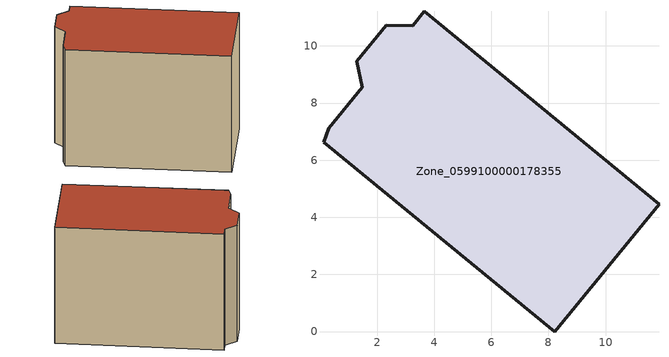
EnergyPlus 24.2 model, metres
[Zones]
Zone_0599100000178355
 floor ground (C_G): 0.13,6.62 0.31,7.11 1.49,8.55 1.29,9.47 2.32,10.72 3.25,10.71 3.66,11.21 11.87,4.46 8.23,0 z0
 wall outside (C_F): 11.87,4.46 3.66,11.21 3.25,10.71 2.32,10.72 1.29,9.47 1.49,8.55 0.31,7.11 0.13,6.62 8.23,0 11.87,4.46 z0:8.22
 roof outside (C_R): 0.31,7.11 0.13,6.62 8.23,0 11.87,4.46 3.66,11.21 3.25,10.71 2.32,10.72 1.29,9.47 1.49,8.55 z8.22
[BUILDING]
Pand.0599100000178355: North Axis=0; Terrain=City; Loads Convergence Tolerance Value=0.04; Temperature Convergence Tolerance Value=0.4; Solar Distribution=FullExterior; Maximum Number of Warmup Days=25; Minimum Number of Warmup Days=1
[Site:Location]
Rotterdam.The.Hague.AP_ZH_NLD Design_Conditions: Latitude=51.96; Longitude=4.45; Time Zone=1; Elevation=-4.5
[SITE:GROUNDTEMPERATURE:BUILDINGSURFACE]
18, 18, 18, 18, 18, 18, 18, 18, 18, 18, 18, 18
[MATERIAL] Thermal Absorptance=0.9; Solar Absorptance=0.7; Visible Absorptance=0.7
Name | Roughness | Thickness | Conductivity | Density | Specific Heat
G.TI.1946 | MediumSmooth | 0.15 | 1 | 540 | 1210
F.TI.1946 | Rough | 0.3 | 0.857143 | 1920 | 840
R.TI.1946 | MediumRough | 0.2 | 0.1 | 1500 | 1000
[CONSTRUCTION]
C_G: G.TI.1946
C_F: F.TI.1946
C_R: R.TI.1946
[ZONE]
Zone_0599100000178355: Type=1; Multiplier=1; Ceiling Height=Autocalculate; Volume=Autocalculate; Floor Area=autocalculate; Part of Total Floor Area=Yes
[ZONEINFILTRATION:DESIGNFLOWRATE]
Infil_Zone_0599100000178355: Zone or ZoneList or Space or SpaceList=Zone_0599100000178355; Schedule=AlwaysOn; Design Flow Rate Calculation Method=Flow/Area; Flow Rate per Floor Area=0.003; Constant Term Coefficient=1; Temperature Term Coefficient=0; Velocity Term Coefficient=0; Velocity Squared Term Coefficient=0
[HVACTEMPLATE:ZONE:IDEALLOADSAIRSYSTEM]
Zone_0599100000178355: Maximum Heating Supply Air Temperature=50; Minimum Cooling Supply Air Temperature=13; Maximum Heating Supply Air Humidity Ratio=0.0156; Minimum Cooling Supply Air Humidity Ratio=0.0077; Heating Limit=NoLimit; Cooling Limit=NoLimit; Dehumidification Control Type=ConstantSensibleHeatRatio; Cooling Sensible Heat Ratio=0.7; Dehumidification Setpoint=60; Humidification Control Type=None; Humidification Setpoint=30; Outdoor Air Method=None; Outdoor Air Flow Rate per Person=0.00944; Outdoor Air Flow Rate per Zone Floor Area=0; Outdoor Air Flow Rate per Zone=0; Demand Controlled Ventilation Type=None; Outdoor Air Economizer Type=NoEconomizer; Heat Recovery Type=None; Sensible Heat Recovery Effectiveness=0.7; Latent Heat Recovery Effectiveness=0.65
[ZONECONTROL:THERMOSTAT]
ThermostatControl_Zone_0599100000178355: Zone or ZoneList=Zone_0599100000178355; Control Type Schedule=DualSetpointControlType; Control 1=Thermostat_Zone_0599100000178355; Temperature Difference Between Cutout And Setpoint=0
[THERMOSTATSETPOINT:DUALSETPOINT]
Thermostat_Zone_0599100000178355: Heating Setpoint Temperature Schedule=HeatingSetpoint_Zone_0599100000178355; Cooling Setpoint Temperature Schedule=CoolingSetpoint_Zone_0599100000178355
[SCHEDULE:COMPACT]
HeatingSetpoint_Zone_0599100000178355: Through: 12/31, For: AllDays, Until: 24:00, 21
CoolingSetpoint_Zone_0599100000178355: Through: 12/31, For: AllDays, Until: 24:00, 24
DualSetpointControlType: Through: 12/31, For: AllDays, Until: 24:00, 4
AlwaysOn: Through: 12/31, For: AllDays, Until: 24:00, 1
